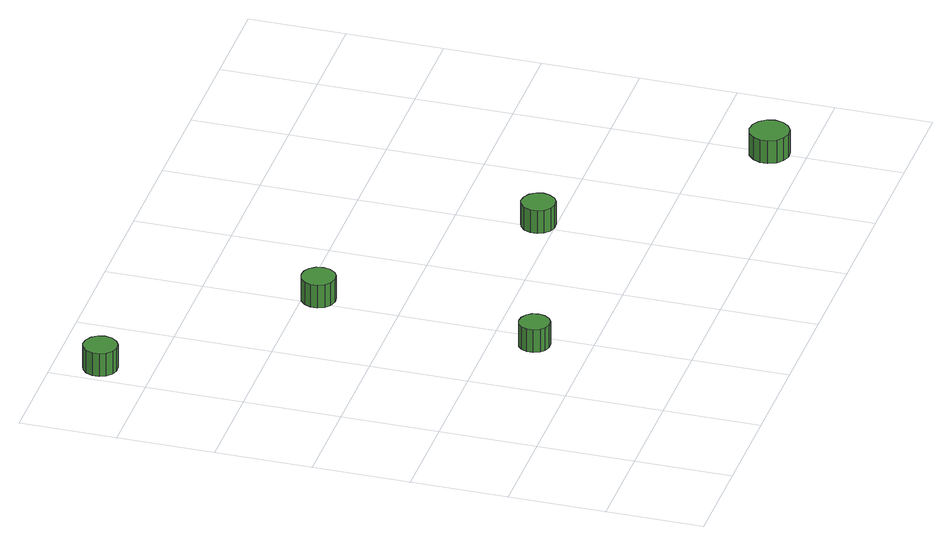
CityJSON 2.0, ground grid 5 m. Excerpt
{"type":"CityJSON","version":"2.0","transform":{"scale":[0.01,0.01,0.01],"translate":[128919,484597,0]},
"CityObjects":{
"tree1":{"type":"SolitaryVegetationObject","attributes":{"function":"something"},"geometry":[{"type":"MultiSurface","lod":"1","boundaries":[[[0,1,2,3,4,5,6,7,8,9,10,11,12,13,14]],[[15,16,17,18,19,20,21,22,23,24,25,26,27,28,29]],[[0,29,28,1]],[[1,28,27,2]],[[2,27,26,3]],[[3,26,25,4]],[[4,25,24,5]],[[5,24,23,6]],[[6,23,22,7]],[[7,22,21,8]],[[8,21,20,9]],[[9,20,19,10]],[[10,19,18,11]],[[11,18,17,12]],[[12,17,16,13]],[[13,16,15,14]],[[14,15,29,0]]]}]},
"tree2":{"type":"SolitaryVegetationObject","attributes":{"function":"something"},"geometry":[{"type":"MultiSurface","lod":"1","boundaries":[[[30,31,32,33,34,35,36,37,38,39,40,41,42,43,44]],[[45,46,47,48,49,50,51,52,53,54,55,56,57,58,59]],[[30,59,58,31]],[[31,58,57,32]],[[32,57,56,33]],[[33,56,55,34]],[[34,55,54,35]],[[35,54,53,36]],[[36,53,52,37]],[[37,52,51,38]],[[38,51,50,39]],[[39,50,49,40]],[[40,49,48,41]],[[41,48,47,42]],[[42,47,46,43]],[[43,46,45,44]],[[44,45,59,30]]]}]},
"tree3":{"type":"SolitaryVegetationObject","attributes":{"function":"something"},"geometry":[{"type":"MultiSurface","lod":"1","boundaries":[[[60,61,62,63,64,65,66,67,68,69,70,71,72,73,74]],[[75,76,77,78,79,80,81,82,83,84,85,86,87,88,89]],[[60,89,88,61]],[[61,88,87,62]],[[62,87,86,63]],[[63,86,85,64]],[[64,85,84,65]],[[65,84,83,66]],[[66,83,82,67]],[[67,82,81,68]],[[68,81,80,69]],[[69,80,79,70]],[[70,79,78,71]],[[71,78,77,72]],[[72,77,76,73]],[[73,76,75,74]],[[74,75,89,60]]]}]},
"tree4":{"type":"SolitaryVegetationObject","attributes":{"function":"something"},"geometry":[{"type":"MultiSurface","lod":"1","boundaries":[[[90,91,92,93,94,95,96,97,98,99,100,101,102,103,104]],[[105,106,107,108,109,110,111,112,113,114,115,116,117,118,119]],[[90,119,118,91]],[[91,118,117,92]],[[92,117,116,93]],[[93,116,115,94]],[[94,115,114,95]],[[95,114,113,96]],[[96,113,112,97]],[[97,112,111,98]],[[98,111,110,99]],[[99,110,109,100]],[[100,109,108,101]],[[101,108,107,102]],[[102,107,106,103]],[[103,106,105,104]],[[104,105,119,90]]]}]},
"tree5":{"type":"SolitaryVegetationObject","attributes":{"function":"something"},"geometry":[{"type":"MultiSurface","lod":"1","boundaries":[[[120,121,122,123,124,125,126,127,128,129,130,131,132,133,134]],[[135,136,137,138,139,140,141,142,143,144,145,146,147,148,149]],[[120,149,148,121]],[[121,148,147,122]],[[122,147,146,123]],[[123,146,145,124]],[[124,145,144,125]],[[125,144,143,126]],[[126,143,142,127]],[[127,142,141,128]],[[128,141,140,129]],[[129,140,139,130]],[[130,139,138,131]],[[131,138,137,132]],[[132,137,136,133]],[[133,136,135,134]],[[134,135,149,120]]]}]}
},
"vertices":[
[195,2762,176],[188,2798,176],[166,2827,176],[135,2845,176],[99,2849,176],[65,2838,176],[38,2814,176],[23,2780,176],[23,2744,176],[38,2711,176],[65,2687,176],[99,2676,176],[135,2680,176],[166,2698,176],[188,2727,176],[188,2727,47],[166,2698,47],[135,2680,47],[99,2676,47],[65,2687,47],[38,2711,47],[23,2744,47],[23,2780,47],[38,2814,47],[65,2838,47],[99,2849,47],[135,2845,47],[166,2827,47],[188,2798,47],[195,2762,47],
[987,778,181],[980,810,181],[961,836,181],[933,852,181],[900,856,181],[869,846,181],[845,824,181],[832,794,181],[832,761,181],[845,731,181],[869,710,181],[900,699,181],[933,703,181],[961,719,181],[980,746,181],[980,746,52],[961,719,52],[933,703,52],[900,699,52],[869,710,52],[845,731,52],[832,761,52],[832,794,52],[845,824,52],[869,846,52],[900,856,52],[933,852,52],[961,836,52],[980,810,52],[987,778,52],
[1138,1923,166],[1130,1958,166],[1109,1988,166],[1078,2006,166],[1042,2010,166],[1007,1998,166],[980,1974,166],[966,1941,166],[966,1905,166],[980,1872,166],[1007,1847,166],[1042,1836,166],[1078,1840,166],[1109,1858,166],[1130,1887,166],[1130,1887,37],[1109,1858,37],[1078,1840,37],[1042,1836,37],[1007,1847,37],[980,1872,37],[966,1905,37],[966,1941,37],[980,1974,37],[1007,1998,37],[1042,2010,37],[1078,2006,37],[1109,1988,37],[1130,1958,37],[1138,1923,37],
[2108,1083,172],[2100,1119,172],[2079,1148,172],[2048,1166,172],[2012,1170,172],[1977,1159,172],[1950,1134,172],[1936,1101,172],[1936,1065,172],[1950,1032,172],[1977,1008,172],[2012,997,172],[2048,1000,172],[2079,1019,172],[2100,1048,172],[2100,1048,43],[2079,1019,43],[2048,1000,43],[2012,997,43],[1977,1008,43],[1950,1032,43],[1936,1065,43],[1936,1101,43],[1950,1134,43],[1977,1159,43],[2012,1170,43],[2048,1166,43],[2079,1148,43],[2100,1119,43],[2108,1083,43],
[3099,188,168],[3090,229,168],[3065,263,168],[3029,284,168],[2987,289,168],[2947,276,168],[2915,248,168],[2898,209,168],[2898,167,168],[2915,128,168],[2947,100,168],[2987,87,168],[3029,92,168],[3065,113,168],[3090,147,168],[3090,147,39],[3065,113,39],[3029,92,39],[2987,87,39],[2947,100,39],[2915,128,39],[2898,167,39],[2898,209,39],[2915,248,39],[2947,276,39],[2987,289,39],[3029,284,39],[3065,263,39],[3090,229,39],[3099,188,39]
]}
